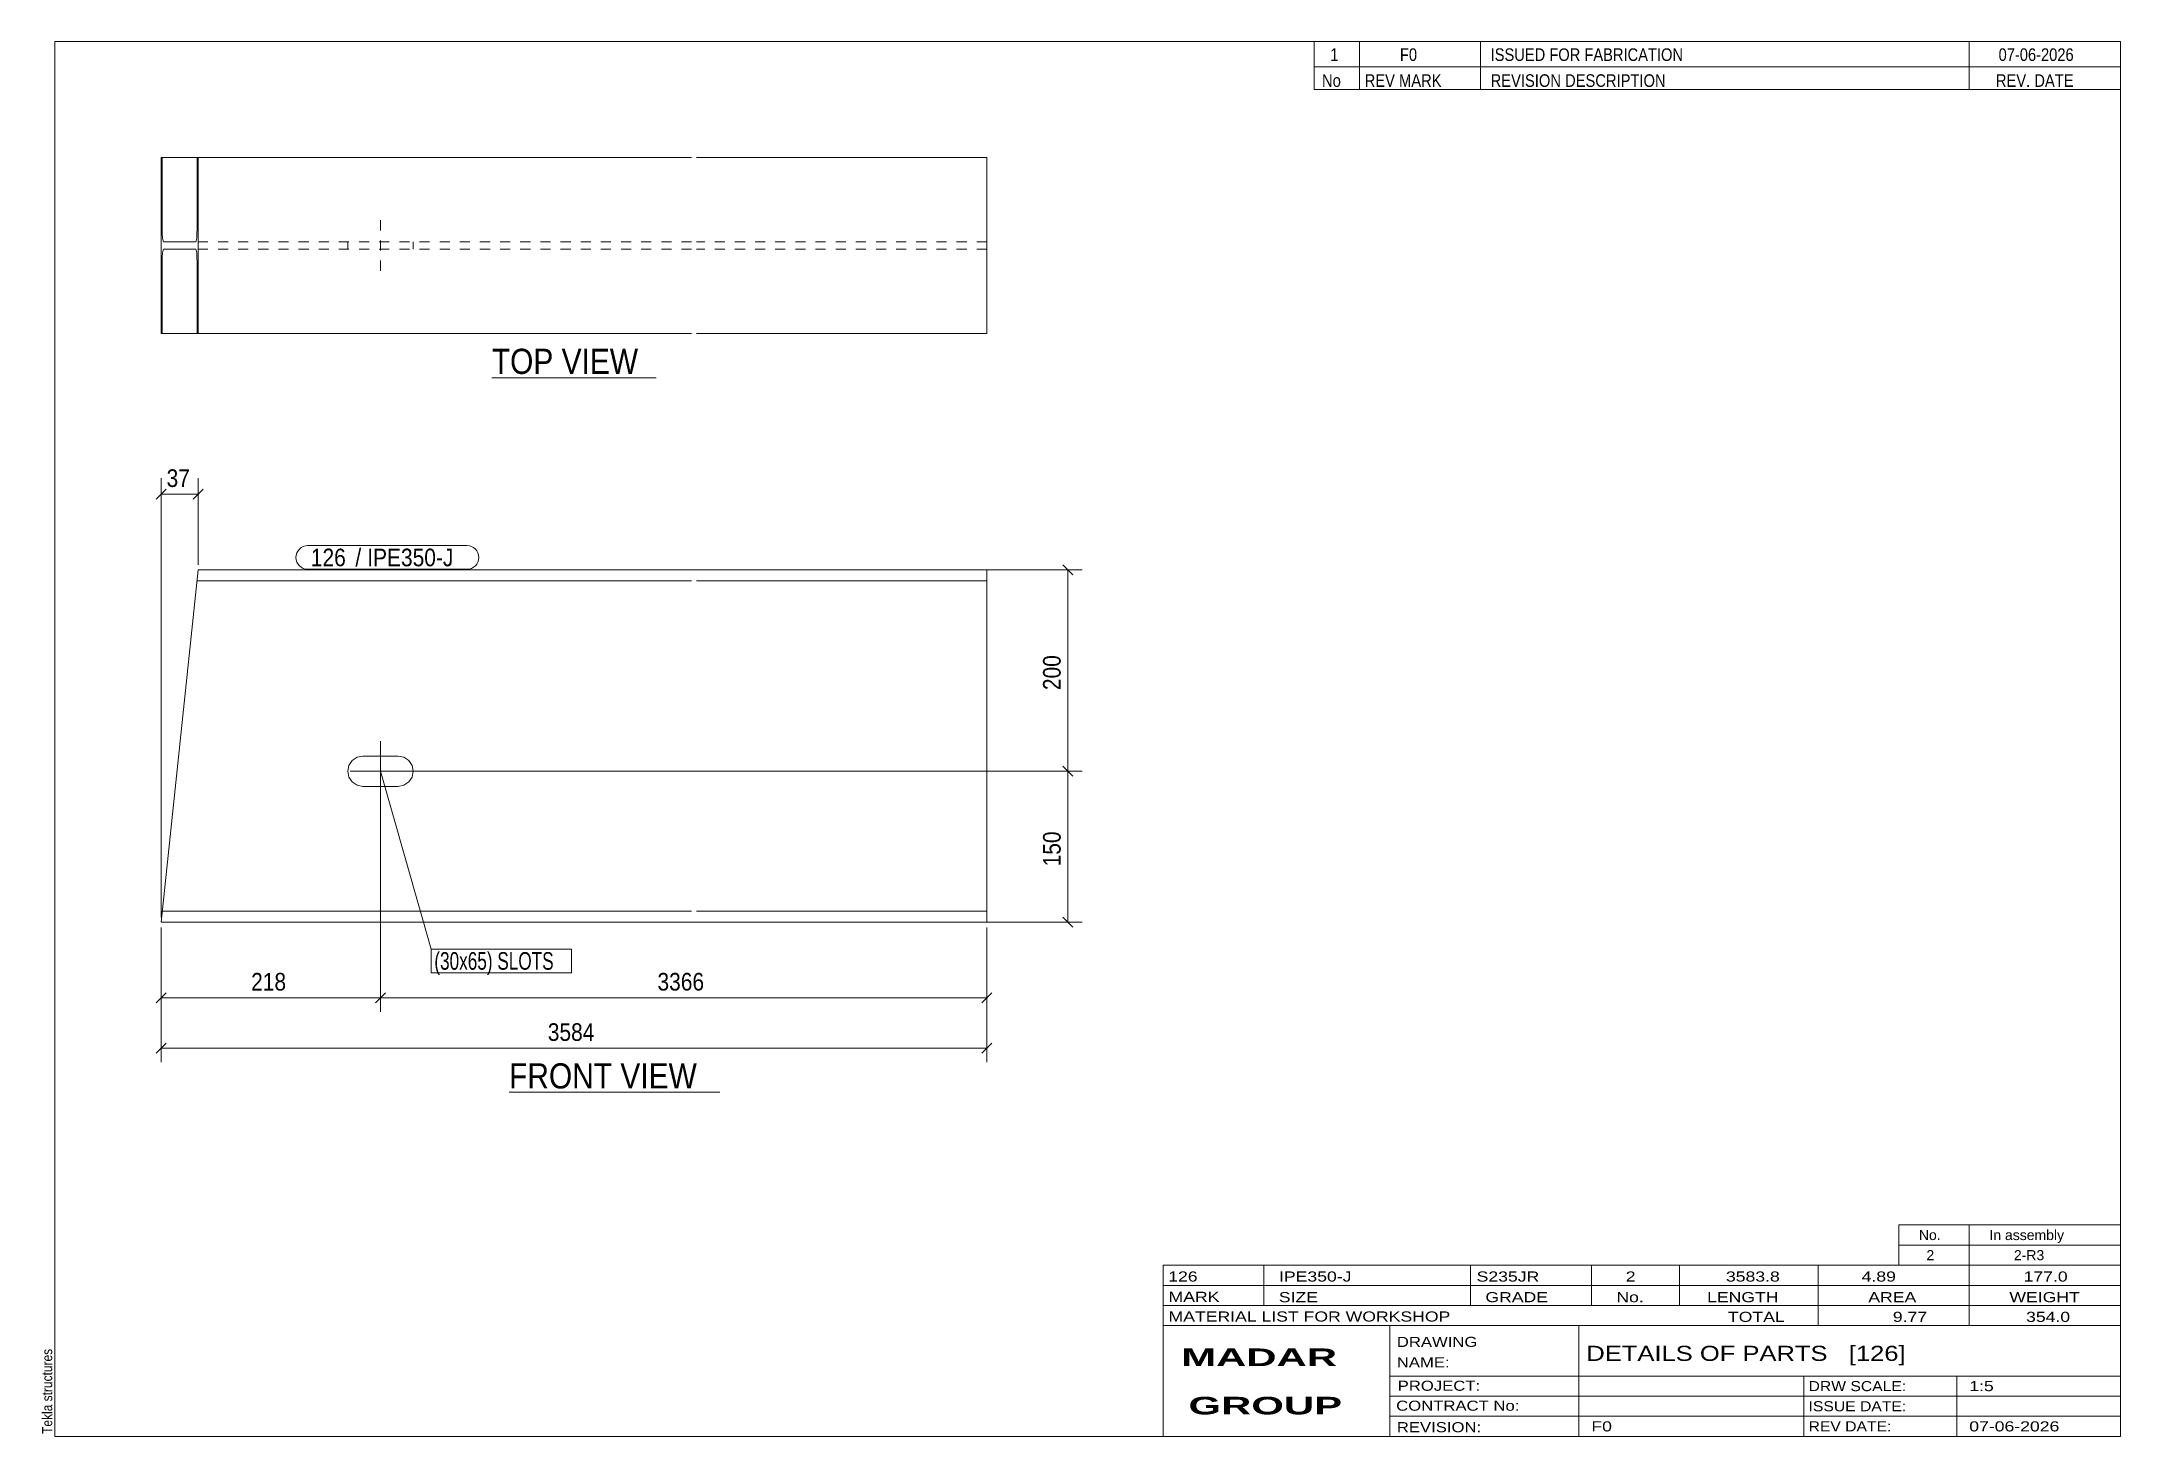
# Model space of a CAD drawing. Header units: millimetres. Extents: x 2 to 415, y 5 to 282.
import ezdxf

# ---------------------------------------------------------------- set-up
doc = ezdxf.new("R2010")
doc.units = ezdxf.units.MM
doc.linetypes.add('XKITLINE00', pattern=[0])
doc.linetypes.add('XKITLINE02', pattern=[4, 2, -2])
for name, color, linetype, lineweight in [('Bolt', 3, 'Continuous', 0), ('BoltMark', 7, 'Continuous', 0), ('Dimensions', 7, 'Continuous', 0), ('DrawingSheet', 5, 'Continuous', 0), ('OtherObjectType', 7, 'Continuous', 0), ('Part', 2, 'Continuous', 0), ('PartMark', 7, 'Continuous', 0)]:
    doc.layers.add(name, color=color, linetype=linetype, lineweight=lineweight)
doc.styles.add('ARIAL', font='ARIAL.TTF')
doc.styles.add('ARIAL_BOLD', font='ARIALBD.TTF')
doc.styles.add('ARIAL_NARROW', font='ARIALN.TTF')

# ---------------------------------------------------------------- blocks, each defined once
blk = doc.blocks.new('*A1')
at = {"layer": 'Bolt', "color": 3, "linetype": 'XKITLINE00', "lineweight": 0}
for p, q in [((69.66, 143.1), (69.66, 131.1)), ((63.16, 137.1), (63.38, 138.25)), ((63.38, 135.95), (63.16, 137.1)), ((63.16, 137.1), (63.16, 137.1)), ((63.38, 138.25), (64.03, 139.22)), ((63.66, 137.1), (75.66, 137.1)), ((64.03, 139.22), (65.01, 139.87)), ((65.01, 139.87), (66.16, 140.1)), ((66.16, 140.1), (73.16, 140.1)), ((73.16, 140.1), (74.3, 139.87)), ((74.3, 139.87), (75.28, 139.22)), ((75.28, 139.22), (75.93, 138.25)), ((75.93, 138.25), (76.16, 137.1)), ((76.16, 137.1), (75.93, 135.95)), ((76.16, 137.1), (76.16, 137.1)), ((64.03, 134.98), (63.38, 135.95)), ((65.01, 134.33), (64.03, 134.98)), ((66.16, 134.1), (65.01, 134.33)), ((73.16, 134.1), (66.16, 134.1)), ((74.3, 134.33), (73.16, 134.1)), ((75.28, 134.98), (74.3, 134.33)), ((75.93, 135.95), (75.28, 134.98))]:
    blk.add_line(p, q, dxfattribs=at)
blk = doc.blocks.new('*A2')
at = {"layer": 'Part', "color": 2, "linetype": 'XKITLINE00', "lineweight": 0}
for p, q in [((33.49, 177.1), (26.11, 107.1)), ((131.41, 174.9), (33.26, 174.9)), ((131.41, 177.1), (33.49, 177.1)), ((190.01, 177.1), (132.41, 177.1)), ((190.01, 174.9), (132.41, 174.9)), ((190.01, 177.1), (190.01, 172.3)), ((190.01, 172.3), (190.01, 111.9)), ((190.01, 111.9), (190.01, 109.3)), ((131.41, 109.3), (26.34, 109.3)), ((190.01, 109.3), (132.41, 109.3)), ((190.01, 109.3), (190.01, 107.1)), ((131.41, 107.1), (26.11, 107.1)), ((190.01, 107.1), (132.41, 107.1))]:
    blk.add_line(p, q, dxfattribs=at)
at = {"layer": 'Part', "color": 7, "linetype": 'XKITLINE02', "lineweight": 0}
for p, q in [((190.01, 109.5), (190.01, 110.91)), ((190.01, 109.3), (190.01, 109.5))]:
    blk.add_line(p, q, dxfattribs=at)
blk = doc.blocks.new('*A3')
at = {"layer": 'Bolt', "color": 3, "linetype": 'XKITLINE02', "lineweight": 0}
for p, q in [((69.66, 236.5), (69.66, 246.5)), ((63.16, 242.2), (63.16, 240.8)), ((76.16, 242.2), (76.16, 240.8))]:
    blk.add_line(p, q, dxfattribs=at)
blk = doc.blocks.new('*A4')
at = {"layer": 'Part', "color": 2, "linetype": 'XKITLINE00', "lineweight": 0}
for p, q in [((26.11, 259), (131.41, 259)), ((26.11, 224), (26.11, 259)), ((26.34, 244.8), (26.34, 259)), ((33.26, 244.8), (33.26, 259)), ((33.49, 224), (33.49, 259)), ((132.41, 259), (190.01, 259)), ((190.01, 259), (190.01, 224)), ((26.36, 243.81), (26.34, 244.8)), ((26.42, 242.96), (26.36, 243.81)), ((33.24, 243.81), (33.18, 242.96)), ((33.26, 244.8), (33.24, 243.81)), ((26.36, 239.19), (26.42, 240.04)), ((26.51, 242.4), (26.42, 242.96)), ((26.42, 240.04), (26.51, 240.6)), ((26.62, 242.2), (26.51, 242.4)), ((26.51, 240.6), (26.62, 240.8)), ((32.99, 242.2), (26.62, 242.2)), ((32.99, 240.8), (26.62, 240.8)), ((33.09, 242.4), (32.99, 242.2)), ((32.99, 240.8), (33.09, 240.6)), ((33.18, 242.96), (33.09, 242.4)), ((33.09, 240.6), (33.18, 240.04)), ((33.18, 240.04), (33.24, 239.19)), ((26.34, 238.2), (26.36, 239.19)), ((26.34, 224), (26.34, 238.2)), ((33.24, 239.19), (33.26, 238.2)), ((33.26, 224), (33.26, 238.2)), ((131.41, 224), (26.11, 224)), ((190.01, 224), (132.41, 224))]:
    blk.add_line(p, q, dxfattribs=at)
at = {"layer": 'Part', "color": 7, "linetype": 'XKITLINE02', "lineweight": 0}
for p, q in [((131.41, 242.2), (32.99, 242.2)), ((131.41, 240.8), (32.99, 240.8)), ((190.01, 242.2), (132.41, 242.2)), ((190.01, 240.8), (132.41, 240.8))]:
    blk.add_line(p, q, dxfattribs=at)
blk = doc.blocks.new('*A5')
at = {"layer": 'DrawingSheet', "color": 5, "linetype": 'XKITLINE00', "lineweight": 0}
for p, q in [((415, 282), (5, 282)), ((5, 282), (5, 5)), ((415, 5), (415, 282)), ((5, 5), (415, 5))]:
    blk.add_line(p, q, dxfattribs=at)
at = {"layer": 'DrawingSheet', "color": 5, "style": 'ARIAL', "width": 0.85}
blk.add_text('Tekla structures', height=2, rotation=90, dxfattribs=at).set_placement((4.5, 5.5))
blk = doc.blocks.new('*A6')
at = {"layer": 'OtherObjectType', "color": 7, "linetype": 'XKITLINE00', "lineweight": 0}
for p, q in [((371, 47), (415, 47)), ((371, 43), (371, 47)), ((385, 43), (385, 47)), ((415, 43), (415, 47)), ((371, 43), (415, 43)), ((371, 39), (371, 43)), ((385, 39), (385, 43)), ((415, 39), (415, 43)), ((371, 39), (415, 39))]:
    blk.add_line(p, q, dxfattribs=at)
at = {"layer": 'OtherObjectType', "color": 7, "style": 'ARIAL_NARROW', "width": 1.211571}
for s, p in [('No.', (375, 44)), ('In assembly', (389, 44)), ('2', (376.5, 40)), ('2-R3', (393.86, 40))]:
    blk.add_text(s, height=2, dxfattribs=at).set_placement(p)
blk = doc.blocks.new('*A7')
at = {"layer": 'OtherObjectType', "color": 7, "linetype": 'XKITLINE00', "lineweight": 0}
for p, q in [((255, 282), (415, 282)), ((415, 282), (255, 282)), ((255, 282), (255, 277)), ((264, 282), (264, 277)), ((288, 282), (288, 277)), ((385, 282), (385, 277)), ((415, 282), (415, 277)), ((255, 277), (415, 277)), ((255, 277), (255, 272.5)), ((255, 277), (415, 277)), ((264, 277), (264, 272.5)), ((288, 277), (288, 272.5)), ((385, 277), (385, 272.5)), ((415, 277), (415, 272.5)), ((415, 272.5), (255, 272.5))]:
    blk.add_line(p, q, dxfattribs=at)
at = {"layer": 'OtherObjectType', "color": 7, "style": 'ARIAL_NARROW'}
for s, width, p in [('1', 1.017001, (258.16, 278.15)), ('F0', 1.017001, (272, 278.15)), ('ISSUED FOR FABRICATION', 1.017001, (290, 278.15)), ('07-06-2026', 1.017001, (390.82, 278.15)), ('No', 1.02, (256.54, 273)), ('REV MARK', 1.02, (265, 273)), ('REVISION DESCRIPTION', 1.02, (290, 273)), ('REV. DATE', 1.02, (390.28, 273))]:
    blk.add_text(s, height=2.5, dxfattribs=dict(at, width=width)).set_placement(p)
blk = doc.blocks.new('*A8')
at = {"layer": 'OtherObjectType', "color": 7, "linetype": 'XKITLINE00', "lineweight": 0}
for p, q in [((225, 39), (415, 39)), ((225, 39), (225, 35)), ((225, 39), (415, 39)), ((245, 35), (245, 39)), ((286, 35), (286, 39)), ((310, 35), (310, 39)), ((327.5, 35), (327.5, 39)), ((355, 35), (355, 39)), ((385, 35), (385, 39)), ((415, 35), (415, 39)), ((225, 35), (415, 35)), ((225, 35), (225, 5)), ((225, 35), (415, 35)), ((245, 31), (245, 35)), ((286, 31), (286, 35)), ((310, 31), (310, 35)), ((327.5, 31), (327.5, 35)), ((355, 31), (355, 35)), ((385, 31), (385, 35)), ((415, 31), (415, 35)), ((225, 31), (415, 31)), ((355, 27), (355, 31)), ((385, 27), (385, 31)), ((415, 27), (415, 31)), ((225, 27), (415, 27)), ((270, 21), (270, 27)), ((307.5, 17), (307.5, 27)), ((415, 21), (415, 27)), ((270, 21), (270, 5)), ((415, 17), (415, 21)), ((270, 17), (415, 17)), ((307.5, 5), (307.5, 17)), ((352.16, 13), (352.16, 17)), ((382.5, 5), (382.5, 17)), ((415, 13), (415, 17)), ((270, 13), (415, 13)), ((352.16, 5), (352.16, 13)), ((415, 9), (415, 13)), ((270, 9), (415, 9)), ((415, 5), (415, 9)), ((225, 5), (415, 5)), ((262.5, 5), (415, 5))]:
    blk.add_line(p, q, dxfattribs=at)
at = {"layer": 'OtherObjectType', "color": 7, "style": 'ARIAL_NARROW'}
for s, height, width, p in [('126', 2, 1.525501, (226.01, 35.76)), ('IPE350-J', 2, 1.525501, (248, 35.76)), ('S235JR', 2, 1.525501, (287.22, 35.76)), ('2', 2, 1.525501, (316.82, 35.76)), ('3583.8', 2, 1.525501, (336.7, 35.76)), ('4.89', 2, 1.525501, (363.64, 35.76)), ('177.0', 2, 1.525501, (395.78, 35.76)), ('MARK', 2, 1.525501, (226.08, 31.73)), ('SIZE', 2, 1.525501, (247.96, 31.66)), ('GRADE', 2, 1.525501, (288.96, 31.66)), ('No.', 2, 1.525501, (314.96, 31.66)), ('LENGTH', 2, 1.525501, (332.96, 31.66)), ('AREA', 2, 1.525501, (364.96, 31.66)), ('WEIGHT', 2, 1.525501, (392.96, 31.66)), ('MATERIAL LIST FOR WORKSHOP', 2, 1.525501, (226.08, 27.82)), ('TOTAL', 2, 1.525501, (337.1, 27.75)), ('9.77', 2, 1.525501, (369.83, 27.75)), ('354.0', 2, 1.525501, (396.27, 27.75)), ('DRAWING', 2, 1.445, (271.38, 22.78)), ('NAME:', 2, 1.445, (271.38, 18.72)), ('DETAILS OF PARTS   [126]', 3, 1.474651, (309, 20)), ('PROJECT:', 2, 1.445, (271.55, 14.07)), ('DRW SCALE:', 2, 1.36, (353.1, 14)), ('1:5', 2, 1.525501, (385, 14)), ('CONTRACT No:', 2, 1.445, (271.25, 10.11)), ('ISSUE DATE:', 2, 1.36, (353.1, 10)), ('REVISION:', 2, 1.445, (271.38, 5.84)), ('F0', 2, 1.525501, (310, 6)), ('REV DATE:', 2, 1.36, (353.1, 6)), ('07-06-2026', 2, 1.525501, (385, 6))]:
    blk.add_text(s, height=height, dxfattribs=dict(at, width=width)).set_placement(p)
at = {"layer": 'OtherObjectType', "color": 1, "style": 'ARIAL_BOLD', "width": 1.7}
for s, p in [('MADAR ', (228.58, 18.97)), ('GROUP', (230.03, 9.37))]:
    blk.add_text(s, height=3.5, dxfattribs=at).set_placement(p)
blk = doc.blocks.new('*A9')
at = {"layer": 'Dimensions', "color": 7, "linetype": 'XKITLINE00', "lineweight": 0}
for p, q in [((70.66, 137.1), (208.91, 137.1)), ((205.12, 138.09), (207.1, 136.11)), ((206.11, 107.1), (206.11, 137.1)), ((205.12, 108.09), (207.1, 106.11)), ((70.66, 107.1), (208.91, 107.1))]:
    blk.add_line(p, q, dxfattribs=at)
at = {"layer": 'Dimensions', "color": 3}
for p in [(206.11, 137.1), (206.11, 107.1)]:
    blk.add_point(p, dxfattribs=at)
at = {"layer": 'Dimensions', "color": 3, "style": 'ARIAL', "width": 0.85}
blk.add_text('150', height=3.5, rotation=90.0002, dxfattribs=at).set_placement((204.66, 118.21))
blk = doc.blocks.new('*A10')
at = {"layer": 'Dimensions', "color": 7, "linetype": 'XKITLINE00', "lineweight": 0}
for p, q in [((205.12, 178.09), (207.1, 176.11)), ((70.66, 177.1), (208.91, 177.1)), ((206.11, 137.1), (206.11, 177.1)), ((70.66, 137.1), (208.91, 137.1)), ((205.12, 138.09), (207.1, 136.11))]:
    blk.add_line(p, q, dxfattribs=at)
at = {"layer": 'Dimensions', "color": 3}
for p in [(206.11, 177.1), (206.11, 137.1)]:
    blk.add_point(p, dxfattribs=at)
at = {"layer": 'Dimensions', "color": 3, "style": 'ARIAL', "width": 0.85}
blk.add_text('200', height=3.5, rotation=90.0002, dxfattribs=at).set_placement((204.66, 153.21))
blk = doc.blocks.new('*A11')
at = {"layer": 'Dimensions', "color": 7, "linetype": 'XKITLINE00', "lineweight": 0}
for p, q in [((26.11, 106.1), (26.11, 79.3)), ((190.01, 106.1), (190.01, 79.3)), ((27.1, 83.09), (25.12, 81.11)), ((191, 83.09), (189.02, 81.11)), ((26.11, 82.1), (190.01, 82.1))]:
    blk.add_line(p, q, dxfattribs=at)
at = {"layer": 'Dimensions', "color": 3}
for p in [(26.11, 82.1), (190.01, 82.1)]:
    blk.add_point(p, dxfattribs=at)
at = {"layer": 'Dimensions', "color": 3, "style": 'ARIAL', "width": 0.85}
blk.add_text('3584', height=3.5, dxfattribs=at).set_placement((102.87, 83.55))
blk = doc.blocks.new('*A12')
at = {"layer": 'Dimensions', "color": 7, "linetype": 'XKITLINE00', "lineweight": 0}
for p, q in [((26.11, 108.1), (26.11, 195.3)), ((33.49, 178.1), (33.49, 195.3)), ((27.1, 193.09), (25.12, 191.11)), ((26.11, 192.1), (33.49, 192.1)), ((34.48, 193.09), (32.5, 191.11))]:
    blk.add_line(p, q, dxfattribs=at)
at = {"layer": 'Dimensions', "color": 3}
for p in [(26.11, 192.1), (33.49, 192.1)]:
    blk.add_point(p, dxfattribs=at)
at = {"layer": 'Dimensions', "color": 3, "style": 'ARIAL', "width": 0.85}
blk.add_text('37', height=3.5, dxfattribs=at).set_placement((27.21, 193.55))
blk = doc.blocks.new('*A13')
at = {"layer": 'Dimensions', "color": 7, "linetype": 'XKITLINE00', "lineweight": 0}
for p, q in [((69.66, 136.1), (69.66, 89.3)), ((26.11, 106.1), (26.11, 89.3)), ((27.1, 93.09), (25.12, 91.11)), ((26.11, 92.1), (69.66, 92.1)), ((70.65, 93.09), (68.67, 91.11))]:
    blk.add_line(p, q, dxfattribs=at)
at = {"layer": 'Dimensions', "color": 3}
for p in [(26.11, 92.1), (69.66, 92.1)]:
    blk.add_point(p, dxfattribs=at)
at = {"layer": 'Dimensions', "color": 3, "style": 'ARIAL', "width": 0.85}
blk.add_text('218', height=3.5, dxfattribs=at).set_placement((43.99, 93.55))
blk = doc.blocks.new('*A14')
at = {"layer": 'Dimensions', "color": 7, "linetype": 'XKITLINE00', "lineweight": 0}
for p, q in [((69.66, 136.1), (69.66, 89.3)), ((190.01, 106.1), (190.01, 89.3)), ((70.65, 93.09), (68.67, 91.11)), ((69.66, 92.1), (190.01, 92.1)), ((191, 93.09), (189.02, 91.11))]:
    blk.add_line(p, q, dxfattribs=at)
at = {"layer": 'Dimensions', "color": 3}
for p in [(69.66, 92.1), (190.01, 92.1)]:
    blk.add_point(p, dxfattribs=at)
at = {"layer": 'Dimensions', "color": 3, "style": 'ARIAL', "width": 0.85}
blk.add_text('3366', height=3.5, dxfattribs=at).set_placement((124.64, 93.55))
blk = doc.blocks.new('*A15')
at = {"layer": 'BoltMark', "color": 7, "linetype": 'XKITLINE00', "lineweight": 0}
for p, q in [((69.66, 137.1), (79.75, 101.78)), ((79.75, 101.78), (107.54, 101.78)), ((79.75, 97.08), (79.75, 101.78)), ((107.54, 97.08), (107.54, 101.78)), ((79.75, 97.08), (107.54, 97.08))]:
    blk.add_line(p, q, dxfattribs=at)
at = {"layer": 'BoltMark', "color": 3, "style": 'ARIAL_NARROW', "width": 0.85}
blk.add_text('(30x65) SLOTS', height=3.5, dxfattribs=at).set_placement((80.35, 97.68))
blk = doc.blocks.new('*A16')
at = {"layer": 'PartMark', "color": 7, "linetype": 'XKITLINE00', "lineweight": 0}
for p, q in [((55.24, 181.9), (86.83, 181.9)), ((55.24, 177.2), (86.83, 177.2))]:
    blk.add_line(p, q, dxfattribs=at)
for centre, start, end in [((55.24, 179.55), 90, 270), ((86.83, 179.55), 270, 90)]:
    blk.add_arc(centre, 2.35, start, end, dxfattribs=at)
at = {"layer": 'PartMark', "color": 1, "style": 'ARIAL', "width": 0.85}
blk.add_text('126', height=3.5, dxfattribs=at).set_placement((55.84, 177.8))
at = {"layer": 'PartMark', "color": 3, "style": 'ARIAL', "width": 0.85}
for s, p in [('/', (64.68, 177.8)), ('IPE350-J', (67.03, 177.8))]:
    blk.add_text(s, height=3.5, dxfattribs=at).set_placement(p)
blk = doc.blocks.new('*A17')
at = {"layer": 'OtherObjectType', "color": 7, "linetype": 'XKITLINE00', "lineweight": 0}
blk.add_line((95.18, 73.35), (137.04, 73.35), dxfattribs=at)
at = {"layer": 'OtherObjectType', "color": 3, "style": 'ARIAL', "width": 0.85}
blk.add_text('FRONT VIEW', height=5, dxfattribs=at).set_placement((95.18, 74.1))
blk = doc.blocks.new('*A18')
at = {"layer": 'OtherObjectType', "color": 7, "linetype": 'XKITLINE00', "lineweight": 0}
blk.add_line((91.76, 215.25), (124.36, 215.25), dxfattribs=at)
at = {"layer": 'OtherObjectType', "color": 3, "style": 'ARIAL', "width": 0.85}
blk.add_text('TOP VIEW', height=5, dxfattribs=at).set_placement((91.76, 216))

msp = doc.modelspace()

# ---------------------------------------------------------------- block references
at = {"lineweight": 0}
for name in ['*A5', '*A7', '*A4', '*A3', '*A18', '*A12', '*A16', '*A10', '*A2', '*A1', '*A15', '*A9', '*A13', '*A14', '*A11', '*A17', '*A6', '*A8']:
    msp.add_blockref(name, (0, 0), dxfattribs=at)

doc.saveas('drawing.dxf')
